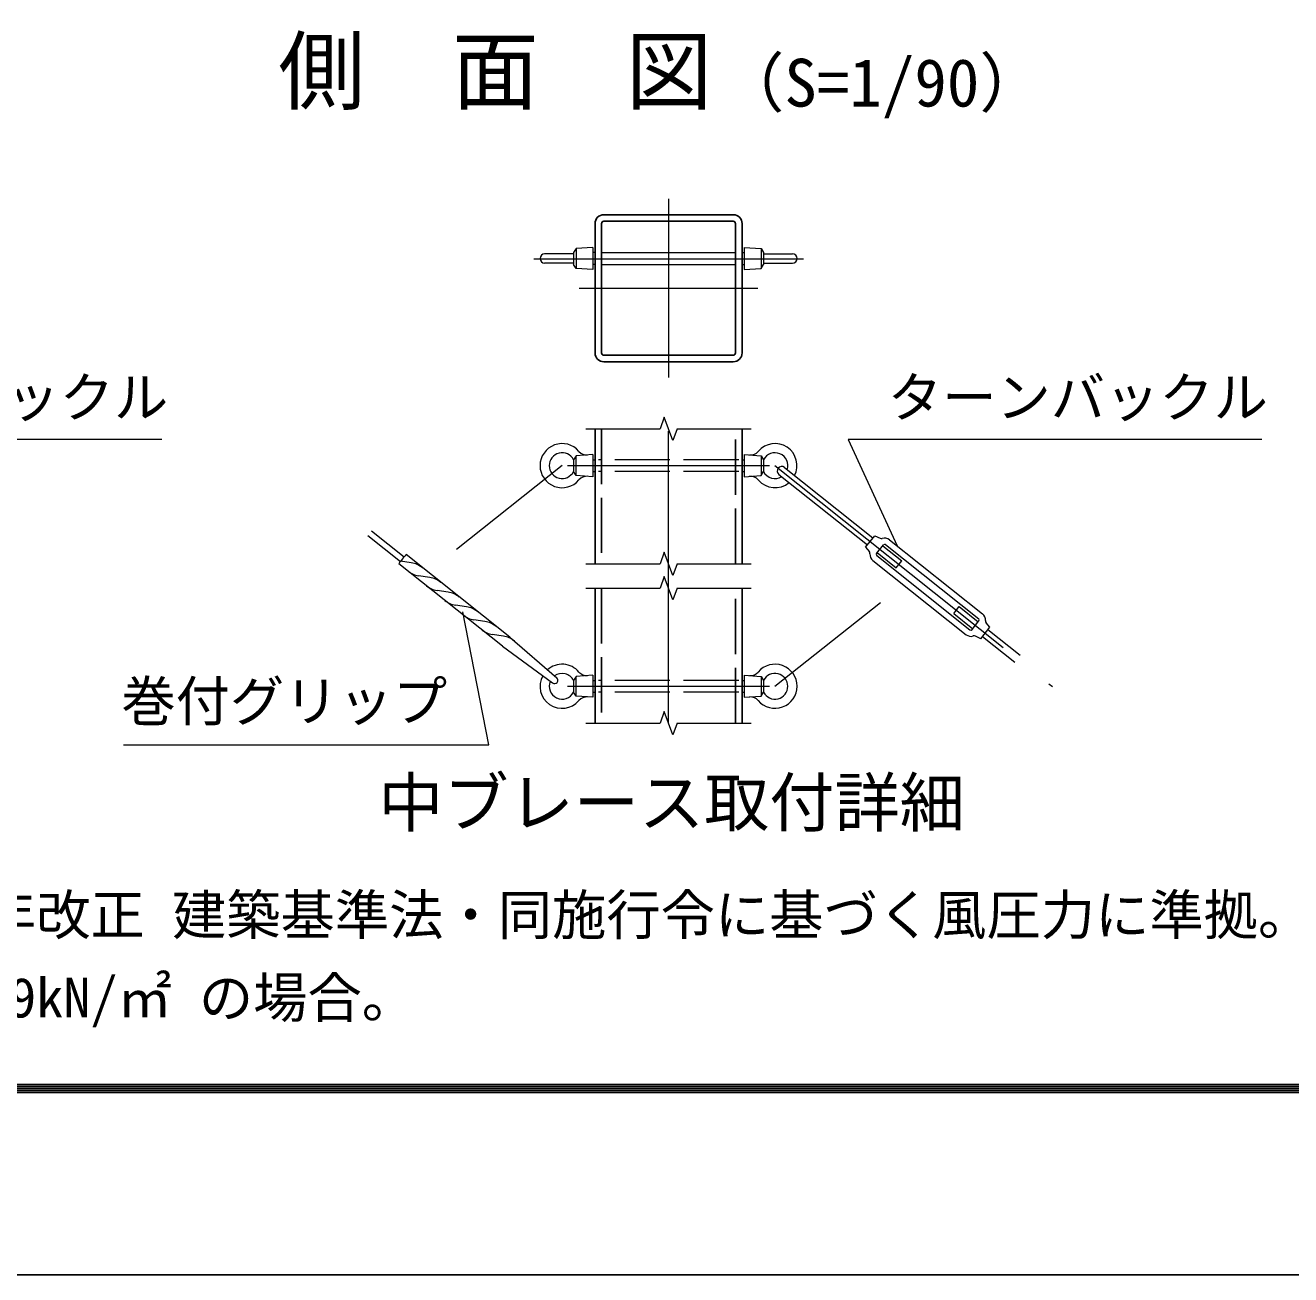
# Model space of a CAD drawing. Units: millimetres, scale not verified. Extents: x -18899 to 18901, y -13364 to 13366.
# Drawn here: x 2581 to 9466, y -13364 to -6569 of the extents above; entities that cross this region are included whole.
import ezdxf
from ezdxf.enums import TextEntityAlignment as Align

# ---------------------------------------------------------------- set-up
doc = ezdxf.new("R2010")
doc.units = ezdxf.units.MM
doc.header["$LTSCALE"] = 50
doc.linetypes.add('DASHED', pattern=[7.5, 6, -1.5])
doc.linetypes.add('USER1', pattern=[50.8, 31.75, -6.35, 6.35, -6.35])
for name, color, linetype, lineweight in [('0-0_D-TTL-TXT', 7, 'Continuous', 13), ('0-1_D-STR1', 1, 'Continuous', 25), ('0-2_D-BMK', 2, 'USER1', 13), ('0-3_D-STR3', 3, 'Continuous', 13), ('0-4_D-STR-DIM', 7, 'Continuous', 13), ('0-7_D-STR-TXT', 7, 'Continuous', 13), ('0-C_D-TTL', 7, 'Continuous', 25)]:
    doc.layers.add(name, color=color, linetype=linetype, lineweight=lineweight)
doc.styles.add('ＭＳ ゴシック', font='')
doc.styles.get('ＭＳ ゴシック').set_extended_font_data('MS Gothic')

msp = doc.modelspace()

# ---------------------------------------------------------------- linework, layer by layer
at = {"layer": '0-1_D-STR1'}
for p, q in [((6432.94, -7599.24), (5728.94, -7599.24)), ((6432.94, -7635.24), (5728.94, -7635.24)), ((5680.94, -7647.24), (5680.94, -8351.24)), ((5716.94, -7647.24), (5716.94, -8351.24)), ((6444.94, -8351.24), (6444.94, -7647.24)), ((6480.94, -8351.24), (6480.94, -7647.24)), ((5728.94, -8363.24), (6432.94, -8363.24)), ((5728.94, -8399.24), (6432.94, -8399.24)), ((5680.94, -8763.96), (5680.94, -9497.29)), ((6480.94, -9497.29), (6480.94, -8763.96)), ((5680.94, -9630.62), (5680.94, -10363.96)), ((6480.94, -10363.96), (6480.94, -9630.62))]:
    msp.add_line(p, q, dxfattribs=at)
at = {"layer": '0-1_D-STR1', "linetype": 'DASHED'}
for p, q in [((5716.94, -8763.96), (5716.94, -9497.29)), ((6444.94, -9497.29), (6444.94, -8763.96)), ((5716.94, -9630.62), (5716.94, -10363.96)), ((6444.94, -10363.96), (6444.94, -9630.62))]:
    msp.add_line(p, q, dxfattribs=at)
at = {"layer": '0-1_D-STR1'}
for centre, radius, start, end in [((5728.94, -7647.24), 48, 90, 180), ((5728.94, -7647.24), 12, 90, 180), ((6432.94, -7647.24), 48, 0, 90), ((6432.94, -7647.24), 12, 0, 90), ((5728.94, -8351.24), 48, 180, 270), ((5728.94, -8351.24), 12, 180, 270), ((6432.94, -8351.24), 48, 270, 0), ((6432.94, -8351.24), 12, 270, 0)]:
    msp.add_arc(centre, radius, start, end, dxfattribs=at)
at = {"layer": '0-2_D-BMK'}
for p, q in [((6080.94, -7513.74), (6080.94, -8484.74)), ((5347.39, -7839.24), (6814.48, -7839.24)), ((5595.44, -7999.24), (6566.43, -7999.24)), ((6080.94, -10363.96), (6080.94, -8763.96)), ((5501.81, -8963.96), (4927.96, -9420.55)), ((5530.94, -8963.96), (6630.94, -8963.96)), ((6660.06, -8963.96), (8169.27, -10164.8)), ((6660.06, -10163.96), (7234.07, -9707.56)), ((5530.94, -10163.96), (6630.94, -10163.96))]:
    msp.add_line(p, q, dxfattribs=at)
at = {"layer": '0-3_D-STR3'}
for p, q in [((5669.81, -7777.4), (5669.81, -7897.4)), ((6492.06, -7777.4), (6492.06, -7897.4)), ((5564.06, -7812.4), (5406.81, -7812.4)), ((5564.06, -7805.4), (5564.06, -7869.4)), ((5577.81, -7783.4), (5577.81, -7891.4)), ((5680.94, -7805.4), (5669.81, -7805.4)), ((5716.94, -7805.4), (6444.94, -7805.4)), ((6480.94, -7805.4), (6492.06, -7805.4)), ((6584.06, -7783.4), (6584.06, -7891.4)), ((6597.81, -7805.4), (6597.81, -7869.4)), ((6597.81, -7812.4), (6755.06, -7812.4)), ((5564.06, -7862.4), (5406.81, -7862.4)), ((5577.81, -7891.4), (5564.06, -7869.4)), ((5669.81, -7897.4), (5577.81, -7891.4)), ((5680.94, -7869.4), (5669.81, -7869.4)), ((5716.94, -7869.4), (6444.94, -7869.4)), ((6480.94, -7869.4), (6492.06, -7869.4)), ((6492.06, -7897.4), (6584.06, -7891.4)), ((6584.06, -7891.4), (6597.81, -7869.4)), ((6597.81, -7862.4), (6755.06, -7862.4)), ((5577.81, -8909.96), (5564.06, -8931.96)), ((5564.06, -8931.96), (5564.06, -8995.96)), ((5669.81, -8903.96), (5577.81, -8909.96)), ((5577.81, -9017.96), (5577.81, -8909.96)), ((5669.81, -8903.96), (5669.81, -9023.96)), ((5669.81, -8931.96), (5680.94, -8931.96)), ((6480.94, -8931.96), (6492.06, -8931.96)), ((6492.06, -8903.96), (6492.06, -9023.96)), ((6584.06, -8909.96), (6584.06, -9017.96)), ((6597.81, -8931.96), (6597.81, -8995.96)), ((5577.81, -9017.96), (5564.06, -8995.96)), ((5669.81, -9023.96), (5577.81, -9017.96)), ((5669.81, -8995.96), (5680.94, -8995.96)), ((6480.94, -8995.96), (6492.06, -8995.96)), ((6492.06, -9023.96), (6584.06, -9017.96)), ((6584.06, -9017.96), (6597.81, -8995.96)), ((6681.12, -9011.38), (7163.14, -9394.91)), ((6711, -8973.82), (7193.02, -9357.35)), ((4444.34, -9343), (4622.38, -9484.66)), ((4464.27, -9317.96), (4642.3, -9459.62)), ((7153.17, -9407.43), (7202.99, -9344.83)), ((7202.99, -9344.83), (7231.57, -9359.02)), ((7153.17, -9407.43), (7173.43, -9432.09)), ((7212.61, -9441.94), (7249.97, -9394.99)), ((7246.23, -9399.69), (7349.53, -9481.88)), ((7261.21, -9393.71), (7768.28, -9797.18)), ((7282.38, -9367.11), (7789.45, -9770.57)), ((5176.7, -9946.17), (4613.3, -9497.88)), ((4681.3, -9492.46), (4623.37, -9483.79)), ((5216.55, -9896.09), (4653.14, -9447.8)), ((7192.72, -9479.79), (7699.79, -9883.26)), ((7213.89, -9453.19), (7720.96, -9856.65)), ((4781.46, -9572.15), (4721.12, -9563.12)), ((4881.62, -9651.85), (4821.28, -9642.82)), ((4981.78, -9731.54), (4921.44, -9722.52)), ((7632.65, -9768.49), (7662.53, -9730.93)), ((7632.65, -9768.49), (7735.94, -9850.68)), ((7662.53, -9730.93), (7765.82, -9813.12)), ((5081.95, -9811.24), (5021.6, -9802.21)), ((7732.2, -9855.37), (7769.56, -9808.42)), ((5182.11, -9890.94), (5121.76, -9881.91)), ((5216.55, -9896.09), (5472.33, -10117.49)), ((7779.19, -9905.54), (7750.61, -9891.34)), ((7789.15, -9893.02), (7964.27, -10032.36)), ((7819.04, -9855.46), (7994.15, -9994.79)), ((5176.7, -9946.17), (5449.91, -10145.67)), ((5577.81, -10109.96), (5564.06, -10131.96)), ((5669.81, -10103.96), (5577.81, -10109.96)), ((5577.81, -10217.96), (5577.81, -10109.96)), ((5669.81, -10103.96), (5669.81, -10223.96)), ((6492.06, -10103.96), (6492.06, -10223.96)), ((6492.06, -10103.96), (6584.06, -10109.96)), ((6584.06, -10109.96), (6584.06, -10217.96)), ((6584.06, -10109.96), (6597.81, -10131.96)), ((5564.06, -10131.96), (5564.06, -10195.96)), ((5669.81, -10131.96), (5680.94, -10131.96)), ((6480.94, -10131.96), (6492.06, -10131.96)), ((6597.81, -10131.96), (6597.81, -10195.96)), ((5577.81, -10217.96), (5564.06, -10195.96)), ((5669.81, -10223.96), (5577.81, -10217.96)), ((5669.81, -10195.96), (5680.94, -10195.96)), ((6480.94, -10195.96), (6492.06, -10195.96)), ((6492.06, -10223.96), (6584.06, -10217.96)), ((6584.06, -10217.96), (6597.81, -10195.96))]:
    msp.add_line(p, q, dxfattribs=at)
at = {"layer": '0-3_D-STR3', "linetype": 'DASHED'}
for p, q in [((6462.94, -8931.96), (5698.94, -8931.96)), ((6462.94, -8995.96), (5698.94, -8995.96)), ((6462.94, -10131.96), (5698.94, -10131.96)), ((6462.94, -10195.96), (5698.94, -10195.96))]:
    msp.add_line(p, q, dxfattribs=at)
at = {"layer": '0-3_D-STR3'}
for points in [[(5669.81, -7777.4), (5577.81, -7783.4), (5564.06, -7805.4)], [(6492.06, -7777.4), (6584.06, -7783.4), (6597.81, -7805.4)], [(6492.06, -8903.96), (6584.06, -8909.96), (6597.81, -8931.96)], [(7216.35, -9437.25), (7319.64, -9519.44), (7349.53, -9481.88)], [(7779.19, -9905.54), (7829, -9842.94), (7808.75, -9818.27)]]:
    msp.add_lwpolyline(points, dxfattribs=at)
for centre, radius, start, end in [((5406.81, -7837.4), 25, 90, 270), ((6755.06, -7837.4), 25, 270, 90), ((5501.81, -8963.96), 120, 40.33299, 319.66701), ((6660.06, -8963.96), 120, 333.02839, 139.66701), ((5501.81, -8963.96), 70, 27.20289, 332.79711), ((5635.97, -8850.04), 56, 220.33299, 273.7314), ((6525.9, -8850.04), 56, 266.2686, 319.66701), ((6660.06, -8963.96), 70, 341.54247, 152.79711), ((6660.06, -8963.96), 70, 207.20289, 301.44039), ((6696.06, -8992.6), 24, 51.49143, 231.49143), ((5635.97, -9077.87), 56, 86.2686, 139.66701), ((6525.9, -9077.87), 56, 40.33299, 93.7314), ((6660.06, -8963.96), 120, 220.33299, 309.95447), ((7238.68, -9344.69), 16, 243.59068, 287.61032), ((7256.23, -9399.97), 42, 51.49143, 107.61032), ((7161.06, -9442.25), 16, 355.37255, 39.39218), ((7256.23, -9399.97), 8, 51.49143, 141.49143), ((4986.26, -9753.74), 452.29, 137.43473, 145.54859), ((4663.55, -9611.14), 120, 49.121, 81.49181), ((7218.87, -9446.93), 42, 175.37255, 231.49143), ((7218.87, -9446.93), 8, 141.49143, 231.49143), ((4738.87, -9444.45), 120, 231.49173, 261.49182), ((4839.03, -9524.15), 120, 231.49173, 261.49182), ((4763.71, -9690.83), 120, 49.121, 81.49181), ((4939.2, -9603.84), 120, 231.49054, 261.49036), ((4863.87, -9770.53), 120, 49.11991, 81.49181), ((4964.03, -9850.22), 120, 49.12006, 81.49181), ((7763.3, -9803.44), 42, 355.37255, 51.49143), ((5039.36, -9683.54), 120, 231.49173, 261.49182), ((5064.19, -9929.92), 120, 49.121, 81.49181), ((7763.3, -9803.44), 8, 321.49143, 51.49143), ((7821.11, -9808.12), 16, 175.37255, 219.39218), ((5139.52, -9763.23), 120, 231.49173, 261.49182), ((5164.35, -10009.62), 120, 49.11991, 81.49037), ((7725.94, -9850.39), 42, 231.49143, 287.61032), ((7725.94, -9850.39), 8, 231.49143, 321.49143), ((7743.49, -9905.67), 16, 63.59068, 107.61032), ((5501.81, -10163.96), 120, 40.33299, 131.53741), ((6660.06, -10163.96), 120, 220.33299, 139.66701), ((5501.81, -10163.96), 120, 151.44538, 319.66701), ((5461.12, -10131.58), 18, 231.48971, 51.48971), ((5501.81, -10163.96), 70, 27.20289, 126.04626), ((5635.97, -10050.04), 56, 220.33299, 273.7314), ((6525.9, -10050.04), 56, 266.2686, 319.66701), ((6660.06, -10163.96), 70, 207.20289, 152.79711), ((5501.81, -10163.96), 70, 156.93654, 332.79711), ((5635.97, -10277.87), 56, 86.2686, 139.66701), ((6525.9, -10277.87), 56, 40.33299, 93.7314)]:
    msp.add_arc(centre, radius, start, end, dxfattribs=at)
at = {"layer": '0-4_D-STR-DIM'}
for p, q in [((6057.85, -8700.53), (6034.76, -8763.96)), ((6104.02, -8827.39), (6057.85, -8700.53)), ((5630.94, -8763.96), (6034.76, -8763.96)), ((6127.11, -8763.96), (6104.02, -8827.39)), ((6127.11, -8763.96), (6530.94, -8763.96)), ((5630.94, -9497.29), (6034.76, -9497.29)), ((6057.85, -9433.86), (6034.76, -9497.29)), ((6104.02, -9560.72), (6057.85, -9433.86)), ((6127.11, -9497.29), (6104.02, -9560.72)), ((6127.11, -9497.29), (6530.94, -9497.29)), ((6057.85, -9567.19), (6034.76, -9630.62)), ((6104.02, -9694.05), (6057.85, -9567.19)), ((5630.94, -9630.62), (6034.76, -9630.62)), ((6127.11, -9630.62), (6104.02, -9694.05)), ((6127.11, -9630.62), (6530.94, -9630.62)), ((6057.85, -10300.53), (6034.76, -10363.96)), ((6104.02, -10427.39), (6057.85, -10300.53)), ((5630.94, -10363.96), (6034.76, -10363.96)), ((6127.11, -10363.96), (6104.02, -10427.39)), ((6127.11, -10363.96), (6530.94, -10363.96))]:
    msp.add_line(p, q, dxfattribs=at)
at = {"layer": '0-7_D-STR-TXT'}
for points in [[(3324.81, -8821.52), (1074.07, -8821.52), (1340.97, -9399.35)], [(9308.17, -8821.52), (7057.44, -8821.52), (7324.34, -9399.35)], [(3116.25, -10482.87), (5103.15, -10482.87), (4961.17, -9759.77)]]:
    msp.add_lwpolyline(points, dxfattribs=at)
at = {"layer": '0-C_D-TTL', "color": 2}
msp.add_lwpolyline([(-18898.56, 13366.02), (18901.44, 13366.02), (18901.44, -13363.98), (-18898.56, -13363.98)], close=True, dxfattribs=at)
at = {"layer": '0-C_D-TTL'}
for points in [[(-17683.56, 12376.02), (17686.44, 12376.02), (17686.44, -12373.98), (-17683.56, -12373.98)], [(-17672.31, 12364.77), (17675.19, 12364.77), (17675.19, -12362.73), (-17672.31, -12362.73)], [(-17661.06, 12353.52), (17663.94, 12353.52), (17663.94, -12351.48), (-17661.06, -12351.48)], [(-17649.81, 12342.27), (17652.69, 12342.27), (17652.69, -12340.23), (-17649.81, -12340.23)], [(-17638.56, 12331.02), (17641.44, 12331.02), (17641.44, -12328.98), (-17638.56, -12328.98)]]:
    msp.add_lwpolyline(points, close=True, dxfattribs=at)

# ---------------------------------------------------------------- texts
at = {"layer": '0-0_D-TTL-TXT', "style": 'ＭＳ ゴシック'}
for s, height, p in [('側\u3000面\u3000図', 346.4, (3957.46, -7094.82)), ('（S=1/90）', 259.9, (6356.73, -7089.14)), ('中ブレース取付詳細', 259.9, (4502.05, -11003.68)), ('（設計条件）風荷重：昭和57年改正 建築基準法・同施行令に基づく風圧力に準拠。', 216.6, (-1494.58, -11580.19)), ('（基礎条件）長期許容地耐力49kN/㎡ の場合。', 216.6, (-1494.58, -12030.19))]:
    msp.add_text(s, height=height, dxfattribs=at).set_placement(p, align=Align.BOTTOM_LEFT)
at = {"layer": '0-7_D-STR-TXT', "style": 'ＭＳ ゴシック'}
for s, p in [('ターンバックル', (1290.67, -8765.45)), ('ターンバックル', (7274.04, -8765.45)), ('巻付グリップ', (3103.69, -10417.67))]:
    msp.add_text(s, height=216.6, dxfattribs=at).set_placement(p, align=Align.BOTTOM_LEFT)

doc.saveas('drawing.dxf')
